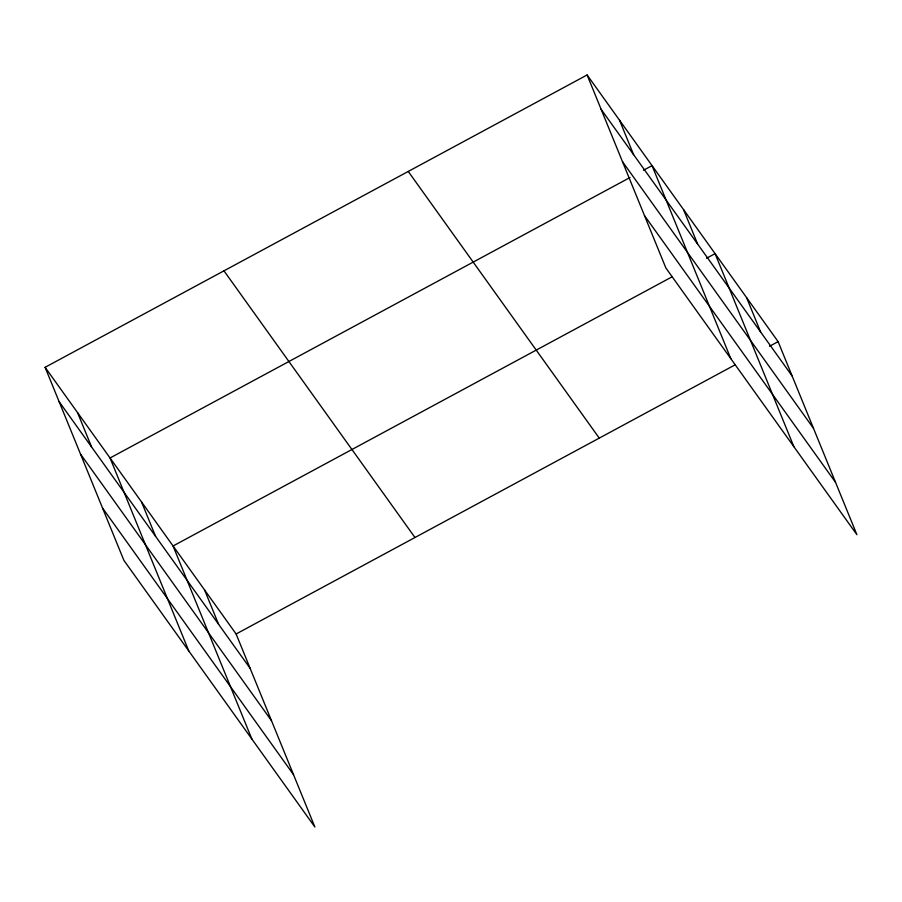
<?xml version="1.0" encoding="UTF-8"?>
<svg xmlns="http://www.w3.org/2000/svg" width="902" height="902" viewBox="0 0 902 902"><rect width="100%" height="100%" fill="white"/><g stroke="black" fill="none" stroke-linecap="round" stroke-linejoin="round"><path stroke-width="1.35" d="M45.1 367.306L236.11 633.982L314.888 827.033L123.89 560.367L45.1 367.306L587.112 74.967L778.11 341.632L856.9 534.694L665.89 268.018L587.112 74.967M630.002 177.525L110.044 457.979L188.822 651.03M643.476 170.264L652.056 165.63L730.834 358.692M672.204 276.767L173.071 545.981L251.861 739.031M706.514 258.265L715.083 253.631L793.873 446.693M236.11 633.982L735.243 364.769M769.541 346.267L778.11 341.632M601.127 109.322L792.136 375.999M622.504 161.695L813.503 428.36M644.524 215.646L835.523 482.322M408.245 171.436L599.255 438.113M223.967 270.837L414.965 537.513M59.115 401.661L250.125 668.337M80.492 454.033L271.502 720.709M102.512 507.995L293.522 774.66M746.597 297.637L760.623 331.992M683.569 209.636L697.584 243.991M619.584 120.293L633.599 154.659M204.585 589.976L218.611 624.331M141.558 501.974L155.572 536.329M77.572 412.642L91.587 446.997"/></g></svg>
